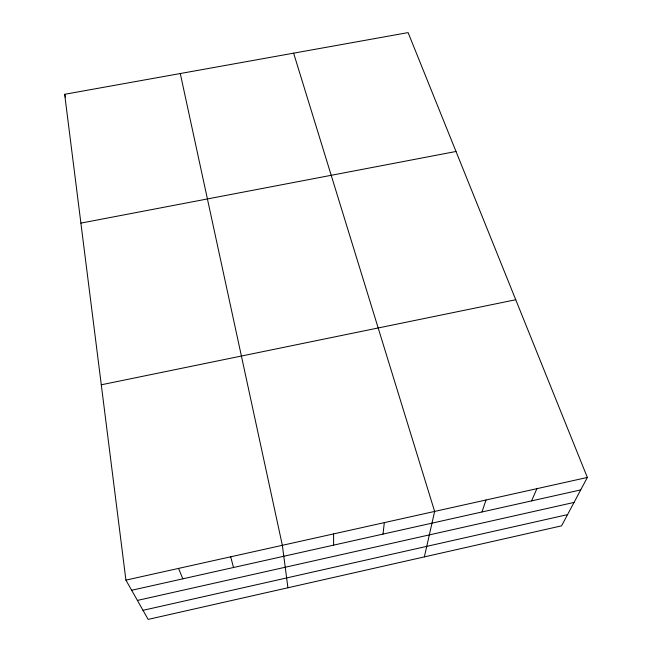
<?xml version="1.0" encoding="UTF-8"?>
<svg xmlns="http://www.w3.org/2000/svg" width="652" height="652" viewBox="0 0 652 652"><rect width="100%" height="100%" fill="white"/><g stroke="black" fill="none" stroke-linecap="round" stroke-linejoin="round"><path stroke-width="0.98" d="M383.017 534.086L384.321 522.627M424.362 556.889L434.631 511.429L293.62 53.171M481.999 511.967L486.001 500.002M531.576 500.891L536.898 488.674M587.346 477.451L561.576 525.838L148.151 619.4L125.917 580.117L64.654 94.304L408.103 32.6L587.346 477.451L125.917 580.117M143.008 610.321L567.55 514.624M131.655 590.264L580.712 489.913M137.409 600.427L574.045 502.423M101.288 384.794L515.74 299.741M80.897 223.114L456.001 151.476M178.534 568.405L182.813 578.829M64.654 94.304L65.567 97.189M230.678 556.808L233.522 567.493M180.278 73.529L282.357 545.308L287.923 587.77M333.571 533.915L333.62 545.129"/></g></svg>
